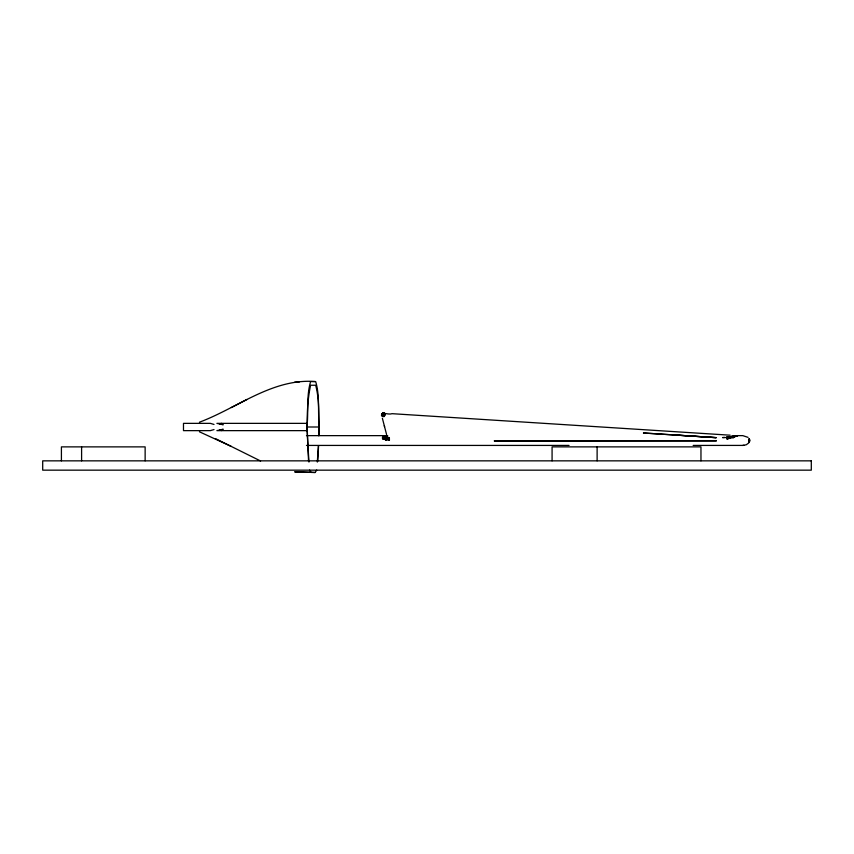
<?xml version="1.0" encoding="UTF-8"?>
<svg xmlns="http://www.w3.org/2000/svg" width="854" height="854" viewBox="0 0 854 854"><rect width="100%" height="100%" fill="white"/><g stroke="black" fill="none" stroke-linecap="round" stroke-linejoin="round"><path stroke-width="1.28" d="M749.588 441.176L749.3 441.806L749.268 438.881L749.257 442.201L749.257 438.849L749.257 442.201L749.278 438.956L749.577 439.725M749.588 439.874L749.193 441.614L749.598 440.098M389.456 439.191L385.165 437.632L385.528 436.49L387.406 435.7L384.716 436.052L387.246 435.7L385.784 436.447L385.506 437.515L389.456 439.191C376.934 438.017 394.388 432.925 383.766 439.148C391.57 438.988 389.787 436.725 383.788 437.579C382.453 436.832 389.883 434.814 386.254 437.408C380.233 440.525 383.083 434.878 387.663 435.647L306.479 435.636M219.841 429.968L221.538 430.576L223.204 429.188L216.895 430.64L307.034 430.64L307.098 428.815L308.561 461.373M318.82 435.85C318.542 419.143 319.908 401.391 315.681 385.25L310.6 385.25C305.273 410.112 307.387 436.682 308.967 462.078M318.958 435.412L319.247 423.36L319.182 425.185C317.763 410.838 319.876 395.413 315.681 381.61L310.6 381.61C306.405 395.413 308.507 410.838 307.098 425.185L307.034 423.36L216.895 423.36L223.204 424.812L221.538 423.36L219.841 424.032M318.403 445.895L317.314 462.078M318.563 445.777L317.72 461.373M382.475 438.326L388.794 437.611L388.132 440.173L388.805 440.216L389.072 437.643L382.421 437.718L385.741 437.184L387.31 435.7L385.827 437.387L389.435 438.742L387.737 439.202L388.527 437.547M381.557 414.553C385.955 421.62 385.688 407.817 381.546 415.14C382.443 417.446 385.442 416.432 384.588 414.019C379.486 411.607 388.762 415.108 392.029 413.678L730.202 435.198M384.716 436.052L387.246 435.786L387.193 436.8L382.912 438.956L389.403 438.038L382.645 438.646L389.371 437.803L383.702 436.981L387.289 435.775L386.2 435.796L383.702 436.981L383.659 438.55L385.047 439.426L389.008 438.678M388.495 437.632L383.35 437.6C382.218 436.64 387.588 436.896 386.905 436.031C386.552 437.856 380.756 436.746 383.809 437.921C387.705 435.017 389.157 438.753 385.784 440.034C389.2 435.924 387.075 437.184 382.4 438.017L385.773 437.291L387.022 435.988L386.766 437.184L389.424 438.348L386.424 437.184L387.172 435.764L387.001 437.109L389.403 438.038M384.268 413.272C377.073 416.272 388.303 415.151 382.699 416.261C380.137 415.161 386.125 412.952 383.585 413.389C381.738 413.187 382.08 416.176 383.595 416.442C384.973 413.453 383.521 412.503 383.595 416.442C379.24 414.094 383.563 412.941 383.467 413.197C377.628 418.94 386.926 410.155 382.165 413.699C383.297 413.517 383.852 412.525 381.514 414.841C382.08 414.275 385.314 411.959 381.77 414.179C387.545 413.528 381.663 419.325 382.272 413.859C385.955 412.695 380.062 412.695 384.054 416.442M734.878 435.679L732.849 436.874L737.45 435.647L732.337 436.629L737.803 435.7L730.971 436.618L733.81 437.269L732.679 437.856L737.098 435.625L742.799 435.636L748.061 437.376M389.05 438.305L384.183 438.977L382.902 437.6M735.262 435.679L733.586 437.152L735.774 435.625M316.706 470.084L315.179 472.486L294.641 471.846M386.926 435.914C378.568 438.241 393.758 435.572 385.314 439.885L386.691 439.629L384.289 438.582L383.905 437.237L386.873 435.7M387.043 436.362L386.339 437.483L382.763 438.796M733.586 437.152L735.379 435.711M730.971 436.618L734.365 436.746L737.098 435.625L726.925 438.881L736.97 435.625M749.598 440.813L749.598 440.237M749.534 440.952L749.193 439.693L749.534 440.109M386.286 440.162L385.592 439.639C388.826 439.81 379.923 437.259 387.001 435.711C383.905 435.423 386.125 438.145 387.022 436.49C386.072 438.305 383.457 435.604 386.606 435.711M383.649 413.261C385.143 418.268 379.945 415.674 384.108 413.389M735.977 435.818L733.992 436.949L731.643 436.287L735.924 436.084L734.728 435.753M386.979 436.202L387.364 437.227L389.093 437.888M387.278 436.778L384.578 439.212M733.842 436.319L733.298 437.056M387.599 437.088L385.047 439.426M383.072 416.389L382.389 415.204L384.567 413.411M386.99 436.394L385.773 436.309L387.118 435.711L385.528 436.49L387.065 436.586M730.597 437.953L731.227 437.728L727.074 439.073M736.458 435.625L735.881 435.988L736.586 435.732M730.319 437.76C731.771 436.522 725.825 438.038 726.327 437.323L730.682 437.376L726.327 437.323M748.744 442.98L746.236 444.774L742.82 445.414L693.16 445.425M735.689 435.967L734.44 436.245M730.053 437.558L728.227 437.44M387.246 435.7C386.051 436.127 384.994 438.017 389.435 438.742M728.462 437.675L729.359 437.002M383.627 436.704L382.677 437.173M383.265 413.283C380.425 416.869 387.108 415.898 383.051 415.161C378.738 415.535 387.855 413.624 383.446 416.325M386.905 436.031L386.969 436.02M383.99 416.314C379.229 415.46 384.759 415.193 384.225 416.325M728.056 437.259L725.932 437.59M315.179 381.514C272.212 378.343 237.658 407.945 199.43 422.207M231.338 407.55L247.009 399.458M381.685 414.233C384.481 413.624 385.325 413.998 382.859 415.983C380.895 417.19 385.634 413.144 383.852 413.261M726.081 437.782L726.658 437.494M731.163 436.746L731.899 436.383M734.184 435.85L732.22 437.355M389.467 439.703L388.132 440.173M736.127 435.689L734.718 436.565L733.618 435.967M388.399 439.298L388.954 439.105M388.88 439.671L388.218 439.895L389.467 440.237L388.805 440.216M389.349 437.654L382.944 438.23M214.012 429.551L210.351 430.64L183.482 430.64L183.482 423.36L210.351 423.36L214.012 424.449M387.62 437.216C383.307 437.953 382.165 435.914 387.449 437.077M382.293 413.667L382.88 413.432M294.641 382.154L299.22 382.058M382.677 413.603L384.46 413.571M742.777 445.414L743.994 445.35M732.7 437.579L733.266 437.568M307.034 427L319.118 427M306.479 445.425L569.052 445.425M295.153 471.942L315.179 472.486M383.83 416.144L384.396 416.165M729.167 436.842L729.978 436.864L729.145 437.526L727.789 437.099M674.948 434.996L716.196 437.654L643.489 432.999L716.196 437.654M311.102 472.486L309.575 470.084M199.43 431.793L231.274 446.418M260.577 460.989L215.389 438.561M383.104 416.378L382.795 415.46L384.802 413.795L381.77 414.179L384.919 414.307L383.232 416.346M749.193 439.458L749.588 439.789M382.357 418.204L386.595 434.579M384.3 425.719L384.578 426.786M700.963 460.85L700.963 446.877L552.079 446.877L552.079 460.85M597.117 446.877L597.117 460.85M307.034 423.36L307.034 430.64M145.137 460.85L145.137 446.877L61.413 446.877L61.413 460.85M81.6 446.877L81.6 460.85M386.841 436.287L386.232 436.223L387.46 435.711L386.841 436.287M749.545 441.272L749.214 441.988L749.556 441.326M724.758 437.504L722.644 437.579L724.758 437.504M716.325 440.803L494.37 440.899L716.325 440.803M811.3 460.85L42.7 460.85L42.7 470.159L811.3 470.159L811.3 460.85"/></g></svg>
